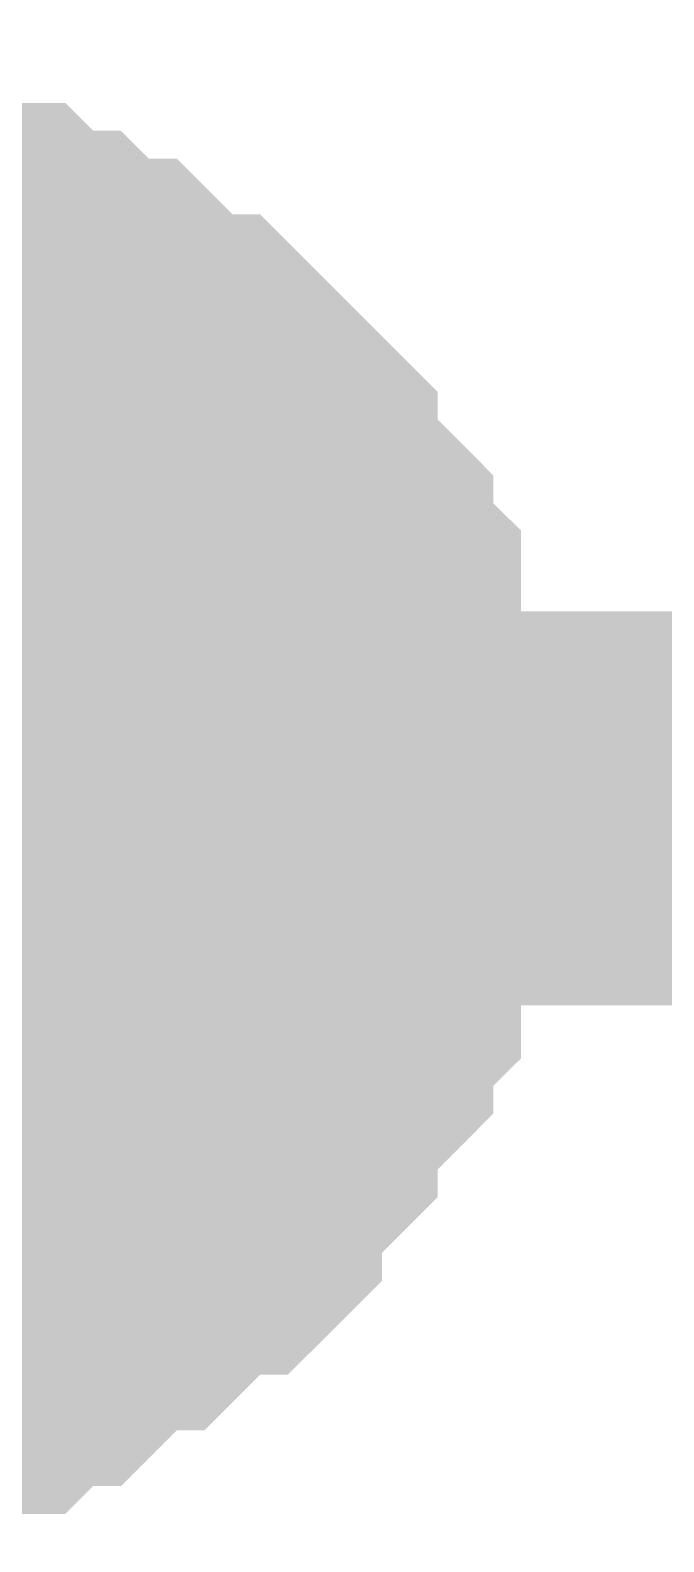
# Model space of a CAD drawing. Header units: millimetres. Extents: x 0 to 594, y 0 to 420.
# Drawn here: x 441.642 to 442.123, y 303.425 to 304.574 of the extents above; entities that cross this region are included whole.
import ezdxf

# ---------------------------------------------------------------- set-up
doc = ezdxf.new("R2010")
doc.units = ezdxf.units.MM
doc.layers.add('Sheet', color=255, linetype='Continuous')

msp = doc.modelspace()

# ---------------------------------------------------------------- linework, layer by layer
at = {"layer": 'Sheet', "color": 0}
for points, const_width in [([(430.0701, 304.0883), (430.0701, 303.9825), (441.3726, 303.9825), (441.4785, 303.9825), (446.5795, 303.9825), (446.5795, 310.2903)], 0.2997), ([(441.5843, 304.4905), (441.6055, 304.4693), (441.6266, 304.4693), (441.6478, 304.4693), (441.669, 304.4481), (441.6901, 304.4481), (441.7113, 304.427), (441.7325, 304.427), (441.7536, 304.4058), (441.7748, 304.3846), (441.796, 304.3846), (441.8171, 304.3635), (441.8383, 304.3423), (441.8595, 304.3211), (441.8595, 304.3211), (441.8806, 304.3), (441.9018, 304.2788), (441.9018, 304.2576), (441.923, 304.2365), (441.9441, 304.2153), (441.9441, 304.1941), (441.9653, 304.173), (441.9653, 304.1306), (441.9653, 304.1095), (441.9865, 304.0883), (441.9865, 304.0671), (441.9865, 304.046), (441.9865, 304.0036), (441.9865, 303.9825)], 0.0991), ([(441.5843, 304.4905), (441.6055, 304.4693), (441.6266, 304.4693), (441.6478, 304.4693), (441.669, 304.4481), (441.6901, 304.4481), (441.7113, 304.427), (441.7325, 304.427), (441.7536, 304.4058), (441.7748, 304.3846), (441.796, 304.3846), (441.8171, 304.3635), (441.8383, 304.3423), (441.8595, 304.3211), (441.8595, 304.3211), (441.8806, 304.3), (441.9018, 304.2788), (441.9018, 304.2576), (441.923, 304.2365), (441.9441, 304.2153), (441.9441, 304.1941), (441.9653, 304.173), (441.9653, 304.1306), (441.9653, 304.1095), (441.9865, 304.0883), (441.9865, 304.0671), (441.9865, 304.046), (441.9865, 304.0036), (441.9865, 303.9825)], 0.0991), ([(441.5843, 304.4905), (441.6055, 304.4693), (441.6266, 304.4693), (441.6478, 304.4693), (441.669, 304.4481), (441.6901, 304.4481), (441.7113, 304.427), (441.7325, 304.427), (441.7536, 304.4058), (441.7748, 304.3846), (441.796, 304.3846), (441.8171, 304.3635), (441.8383, 304.3423), (441.8595, 304.3211), (441.8595, 304.3211), (441.8806, 304.3), (441.9018, 304.2788), (441.9018, 304.2576), (441.923, 304.2365), (441.9441, 304.2153), (441.9441, 304.1941), (441.9653, 304.173), (441.9653, 304.1306), (441.9653, 304.1095), (441.9865, 304.0883), (441.9865, 304.0671), (441.9865, 304.046), (441.9865, 304.0036), (441.9865, 303.9825)], 0.0991), ([(441.5843, 304.4905), (441.6055, 304.4693), (441.6266, 304.4693), (441.6478, 304.4693), (441.669, 304.4481), (441.6901, 304.4481), (441.7113, 304.427), (441.7325, 304.427), (441.7536, 304.4058), (441.7748, 304.3846), (441.796, 304.3846), (441.8171, 304.3635), (441.8383, 304.3423), (441.8595, 304.3211), (441.8595, 304.3211), (441.8806, 304.3), (441.9018, 304.2788), (441.9018, 304.2576), (441.923, 304.2365), (441.9441, 304.2153), (441.9441, 304.1941), (441.9653, 304.173), (441.9653, 304.1306), (441.9653, 304.1095), (441.9865, 304.0883), (441.9865, 304.0671), (441.9865, 304.046), (441.9865, 304.0036), (441.9865, 303.9825)], 0.0991), ([(441.5843, 304.4905), (441.6055, 304.4693), (441.6266, 304.4693), (441.6478, 304.4693), (441.669, 304.4481), (441.6901, 304.4481), (441.7113, 304.427), (441.7325, 304.427), (441.7536, 304.4058), (441.7748, 304.3846), (441.796, 304.3846), (441.8171, 304.3635), (441.8383, 304.3423), (441.8595, 304.3211), (441.8595, 304.3211), (441.8806, 304.3), (441.9018, 304.2788), (441.9018, 304.2576), (441.923, 304.2365), (441.9441, 304.2153), (441.9441, 304.1941), (441.9653, 304.173), (441.9653, 304.1306), (441.9653, 304.1095), (441.9865, 304.0883), (441.9865, 304.0671), (441.9865, 304.046), (441.9865, 304.0036), (441.9865, 303.9825)], 0.0991), ([(441.5843, 304.4905), (441.6055, 304.4693), (441.6266, 304.4693), (441.6478, 304.4693), (441.669, 304.4481), (441.6901, 304.4481), (441.7113, 304.427), (441.7325, 304.427), (441.7536, 304.4058), (441.7748, 304.3846), (441.796, 304.3846), (441.8171, 304.3635), (441.8383, 304.3423), (441.8595, 304.3211), (441.8595, 304.3211), (441.8806, 304.3), (441.9018, 304.2788), (441.9018, 304.2576), (441.923, 304.2365), (441.9441, 304.2153), (441.9441, 304.1941), (441.9653, 304.173), (441.9653, 304.1306), (441.9653, 304.1095), (441.9865, 304.0883), (441.9865, 304.0671), (441.9865, 304.046), (441.9865, 304.0036), (441.9865, 303.9825)], 0.0991), ([(441.5843, 304.4905), (441.6055, 304.4693), (441.6266, 304.4693), (441.6478, 304.4693), (441.669, 304.4481), (441.6901, 304.4481), (441.7113, 304.427), (441.7325, 304.427), (441.7536, 304.4058), (441.7748, 304.3846), (441.796, 304.3846), (441.8171, 304.3635), (441.8383, 304.3423), (441.8595, 304.3211), (441.8595, 304.3211), (441.8806, 304.3), (441.9018, 304.2788), (441.9018, 304.2576), (441.923, 304.2365), (441.9441, 304.2153), (441.9441, 304.1941), (441.9653, 304.173), (441.9653, 304.1306), (441.9653, 304.1095), (441.9865, 304.0883), (441.9865, 304.0671), (441.9865, 304.046), (441.9865, 304.0036), (441.9865, 303.9825)], 0.0991), ([(441.5843, 304.4905), (441.6055, 304.4693), (441.6266, 304.4693), (441.6478, 304.4693), (441.669, 304.4481), (441.6901, 304.4481), (441.7113, 304.427), (441.7325, 304.427), (441.7536, 304.4058), (441.7748, 304.3846), (441.796, 304.3846), (441.8171, 304.3635), (441.8383, 304.3423), (441.8595, 304.3211), (441.8595, 304.3211), (441.8806, 304.3), (441.9018, 304.2788), (441.9018, 304.2576), (441.923, 304.2365), (441.9441, 304.2153), (441.9441, 304.1941), (441.9653, 304.173), (441.9653, 304.1306), (441.9653, 304.1095), (441.9865, 304.0883), (441.9865, 304.0671), (441.9865, 304.046), (441.9865, 304.0036), (441.9865, 303.9825)], 0.0991), ([(441.5843, 304.4481), (441.6055, 304.4481), (441.6266, 304.427), (441.6478, 304.427), (441.669, 304.4058), (441.6901, 304.3846), (441.7113, 304.3846), (441.7113, 304.3635), (441.7325, 304.3423), (441.7536, 304.3211), (441.7748, 304.3211), (441.7748, 304.3), (441.796, 304.2788), (441.8171, 304.2576), (441.8171, 304.2365), (441.8383, 304.2153), (441.8383, 304.1941), (441.8595, 304.173), (441.8595, 304.1306), (441.8595, 304.1095), (441.8806, 304.0883), (441.8806, 304.0671), (441.8806, 304.046), (441.8806, 304.0036), (441.8806, 303.9825)], 0.0991), ([(441.5843, 304.4481), (441.6055, 304.4481), (441.6266, 304.427), (441.6478, 304.427), (441.669, 304.4058), (441.6901, 304.3846), (441.7113, 304.3846), (441.7113, 304.3635), (441.7325, 304.3423), (441.7536, 304.3211), (441.7748, 304.3211), (441.7748, 304.3), (441.796, 304.2788), (441.8171, 304.2576), (441.8171, 304.2365), (441.8383, 304.2153), (441.8383, 304.1941), (441.8595, 304.173), (441.8595, 304.1306), (441.8595, 304.1095), (441.8806, 304.0883), (441.8806, 304.0671), (441.8806, 304.046), (441.8806, 304.0036), (441.8806, 303.9825)], 0.0991), ([(441.5843, 304.4481), (441.6055, 304.4481), (441.6266, 304.427), (441.6478, 304.427), (441.669, 304.4058), (441.6901, 304.3846), (441.7113, 304.3846), (441.7113, 304.3635), (441.7325, 304.3423), (441.7536, 304.3211), (441.7748, 304.3211), (441.7748, 304.3), (441.796, 304.2788), (441.8171, 304.2576), (441.8171, 304.2365), (441.8383, 304.2153), (441.8383, 304.1941), (441.8595, 304.173), (441.8595, 304.1306), (441.8595, 304.1095), (441.8806, 304.0883), (441.8806, 304.0671), (441.8806, 304.046), (441.8806, 304.0036), (441.8806, 303.9825)], 0.0991), ([(441.5843, 304.4481), (441.6055, 304.4481), (441.6266, 304.427), (441.6478, 304.427), (441.669, 304.4058), (441.6901, 304.3846), (441.7113, 304.3846), (441.7113, 304.3635), (441.7325, 304.3423), (441.7536, 304.3211), (441.7748, 304.3211), (441.7748, 304.3), (441.796, 304.2788), (441.8171, 304.2576), (441.8171, 304.2365), (441.8383, 304.2153), (441.8383, 304.1941), (441.8595, 304.173), (441.8595, 304.1306), (441.8595, 304.1095), (441.8806, 304.0883), (441.8806, 304.0671), (441.8806, 304.046), (441.8806, 304.0036), (441.8806, 303.9825)], 0.0991), ([(441.5843, 304.4481), (441.6055, 304.4481), (441.6266, 304.427), (441.6478, 304.427), (441.669, 304.4058), (441.6901, 304.3846), (441.7113, 304.3846), (441.7113, 304.3635), (441.7325, 304.3423), (441.7536, 304.3211), (441.7748, 304.3211), (441.7748, 304.3), (441.796, 304.2788), (441.8171, 304.2576), (441.8171, 304.2365), (441.8383, 304.2153), (441.8383, 304.1941), (441.8595, 304.173), (441.8595, 304.1306), (441.8595, 304.1095), (441.8806, 304.0883), (441.8806, 304.0671), (441.8806, 304.046), (441.8806, 304.0036), (441.8806, 303.9825)], 0.0991), ([(441.5843, 304.4481), (441.6055, 304.4481), (441.6266, 304.427), (441.6478, 304.427), (441.669, 304.4058), (441.6901, 304.3846), (441.7113, 304.3846), (441.7113, 304.3635), (441.7325, 304.3423), (441.7536, 304.3211), (441.7748, 304.3211), (441.7748, 304.3), (441.796, 304.2788), (441.8171, 304.2576), (441.8171, 304.2365), (441.8383, 304.2153), (441.8383, 304.1941), (441.8595, 304.173), (441.8595, 304.1306), (441.8595, 304.1095), (441.8806, 304.0883), (441.8806, 304.0671), (441.8806, 304.046), (441.8806, 304.0036), (441.8806, 303.9825)], 0.0991), ([(441.5843, 304.4481), (441.6055, 304.4481), (441.6266, 304.427), (441.6478, 304.427), (441.669, 304.4058), (441.6901, 304.3846), (441.7113, 304.3846), (441.7113, 304.3635), (441.7325, 304.3423), (441.7536, 304.3211), (441.7748, 304.3211), (441.7748, 304.3), (441.796, 304.2788), (441.8171, 304.2576), (441.8171, 304.2365), (441.8383, 304.2153), (441.8383, 304.1941), (441.8595, 304.173), (441.8595, 304.1306), (441.8595, 304.1095), (441.8806, 304.0883), (441.8806, 304.0671), (441.8806, 304.046), (441.8806, 304.0036), (441.8806, 303.9825)], 0.0991), ([(441.5843, 304.4481), (441.6055, 304.4481), (441.6266, 304.427), (441.6478, 304.427), (441.669, 304.4058), (441.6901, 304.3846), (441.7113, 304.3846), (441.7113, 304.3635), (441.7325, 304.3423), (441.7536, 304.3211), (441.7748, 304.3211), (441.7748, 304.3), (441.796, 304.2788), (441.8171, 304.2576), (441.8171, 304.2365), (441.8383, 304.2153), (441.8383, 304.1941), (441.8595, 304.173), (441.8595, 304.1306), (441.8595, 304.1095), (441.8806, 304.0883), (441.8806, 304.0671), (441.8806, 304.046), (441.8806, 304.0036), (441.8806, 303.9825)], 0.0991), ([(441.5843, 304.4481), (441.6055, 304.4481), (441.6266, 304.427), (441.6478, 304.427), (441.669, 304.4058), (441.6901, 304.3846), (441.7113, 304.3846), (441.7113, 304.3635), (441.7325, 304.3423), (441.7536, 304.3211), (441.7748, 304.3211), (441.7748, 304.3), (441.796, 304.2788), (441.8171, 304.2576), (441.8171, 304.2365), (441.8383, 304.2153), (441.8383, 304.1941), (441.8595, 304.173), (441.8595, 304.1306), (441.8595, 304.1095), (441.8806, 304.0883), (441.8806, 304.0671), (441.8806, 304.046), (441.8806, 304.0036), (441.8806, 303.9825)], 0.0991), ([(441.5843, 304.4481), (441.6055, 304.4481), (441.6266, 304.427), (441.6478, 304.427), (441.669, 304.4058), (441.6901, 304.3846), (441.7113, 304.3846), (441.7113, 304.3635), (441.7325, 304.3423), (441.7536, 304.3211), (441.7748, 304.3211), (441.7748, 304.3), (441.796, 304.2788), (441.8171, 304.2576), (441.8171, 304.2365), (441.8383, 304.2153), (441.8383, 304.1941), (441.8595, 304.173), (441.8595, 304.1306), (441.8595, 304.1095), (441.8806, 304.0883), (441.8806, 304.0671), (441.8806, 304.046), (441.8806, 304.0036), (441.8806, 303.9825)], 0.0991), ([(441.8806, 303.9825), (441.8806, 303.9613), (441.8806, 303.9401), (441.8806, 303.8978), (441.8806, 303.8766), (441.8595, 303.8555), (441.8595, 303.8343), (441.8595, 303.8131), (441.8383, 303.792), (441.8383, 303.7708), (441.8171, 303.7496), (441.8171, 303.7285), (441.796, 303.7073), (441.7748, 303.6861), (441.7748, 303.665), (441.7536, 303.6438), (441.7325, 303.6226), (441.7113, 303.6015), (441.7113, 303.6015), (441.6901, 303.5803), (441.669, 303.5591), (441.6478, 303.5591), (441.6266, 303.538), (441.6055, 303.5168), (441.5843, 303.5168)], 0.0991), ([(441.8806, 303.9825), (441.8806, 303.9613), (441.8806, 303.9401), (441.8806, 303.8978), (441.8806, 303.8766), (441.8595, 303.8555), (441.8595, 303.8343), (441.8595, 303.8131), (441.8383, 303.792), (441.8383, 303.7708), (441.8171, 303.7496), (441.8171, 303.7285), (441.796, 303.7073), (441.7748, 303.6861), (441.7748, 303.665), (441.7536, 303.6438), (441.7325, 303.6226), (441.7113, 303.6015), (441.7113, 303.6015), (441.6901, 303.5803), (441.669, 303.5591), (441.6478, 303.5591), (441.6266, 303.538), (441.6055, 303.5168), (441.5843, 303.5168)], 0.0991), ([(441.8806, 303.9825), (441.8806, 303.9613), (441.8806, 303.9401), (441.8806, 303.8978), (441.8806, 303.8766), (441.8595, 303.8555), (441.8595, 303.8343), (441.8595, 303.8131), (441.8383, 303.792), (441.8383, 303.7708), (441.8171, 303.7496), (441.8171, 303.7285), (441.796, 303.7073), (441.7748, 303.6861), (441.7748, 303.665), (441.7536, 303.6438), (441.7325, 303.6226), (441.7113, 303.6015), (441.7113, 303.6015), (441.6901, 303.5803), (441.669, 303.5591), (441.6478, 303.5591), (441.6266, 303.538), (441.6055, 303.5168), (441.5843, 303.5168)], 0.0991), ([(441.8806, 303.9825), (441.8806, 303.9613), (441.8806, 303.9401), (441.8806, 303.8978), (441.8806, 303.8766), (441.8595, 303.8555), (441.8595, 303.8343), (441.8595, 303.8131), (441.8383, 303.792), (441.8383, 303.7708), (441.8171, 303.7496), (441.8171, 303.7285), (441.796, 303.7073), (441.7748, 303.6861), (441.7748, 303.665), (441.7536, 303.6438), (441.7325, 303.6226), (441.7113, 303.6015), (441.7113, 303.6015), (441.6901, 303.5803), (441.669, 303.5591), (441.6478, 303.5591), (441.6266, 303.538), (441.6055, 303.5168), (441.5843, 303.5168)], 0.0991), ([(441.8806, 303.9825), (441.8806, 303.9613), (441.8806, 303.9401), (441.8806, 303.8978), (441.8806, 303.8766), (441.8595, 303.8555), (441.8595, 303.8343), (441.8595, 303.8131), (441.8383, 303.792), (441.8383, 303.7708), (441.8171, 303.7496), (441.8171, 303.7285), (441.796, 303.7073), (441.7748, 303.6861), (441.7748, 303.665), (441.7536, 303.6438), (441.7325, 303.6226), (441.7113, 303.6015), (441.7113, 303.6015), (441.6901, 303.5803), (441.669, 303.5591), (441.6478, 303.5591), (441.6266, 303.538), (441.6055, 303.5168), (441.5843, 303.5168)], 0.0991), ([(441.8806, 303.9825), (441.8806, 303.9613), (441.8806, 303.9401), (441.8806, 303.8978), (441.8806, 303.8766), (441.8595, 303.8555), (441.8595, 303.8343), (441.8595, 303.8131), (441.8383, 303.792), (441.8383, 303.7708), (441.8171, 303.7496), (441.8171, 303.7285), (441.796, 303.7073), (441.7748, 303.6861), (441.7748, 303.665), (441.7536, 303.6438), (441.7325, 303.6226), (441.7113, 303.6015), (441.7113, 303.6015), (441.6901, 303.5803), (441.669, 303.5591), (441.6478, 303.5591), (441.6266, 303.538), (441.6055, 303.5168), (441.5843, 303.5168)], 0.0991), ([(441.9865, 303.9825), (441.9865, 303.9613), (441.9865, 303.9401), (441.9865, 303.8978), (441.9865, 303.8766), (441.9653, 303.8555), (441.9653, 303.8343), (441.9653, 303.8131), (441.9441, 303.792), (441.9441, 303.7708), (441.923, 303.7496), (441.9018, 303.7285), (441.9018, 303.7073), (441.8806, 303.6861), (441.8595, 303.665), (441.8595, 303.6438), (441.8383, 303.6226), (441.8171, 303.6015), (441.796, 303.6015), (441.7748, 303.5803), (441.7536, 303.5591), (441.7325, 303.5591), (441.7113, 303.538), (441.6901, 303.5168), (441.669, 303.5168), (441.6478, 303.4956), (441.6266, 303.4956), (441.6055, 303.4956), (441.5843, 303.4744)], 0.0991), ([(441.9865, 303.9825), (441.9865, 303.9613), (441.9865, 303.9401), (441.9865, 303.8978), (441.9865, 303.8766), (441.9653, 303.8555), (441.9653, 303.8343), (441.9653, 303.8131), (441.9441, 303.792), (441.9441, 303.7708), (441.923, 303.7496), (441.9018, 303.7285), (441.9018, 303.7073), (441.8806, 303.6861), (441.8595, 303.665), (441.8595, 303.6438), (441.8383, 303.6226), (441.8171, 303.6015), (441.796, 303.6015), (441.7748, 303.5803), (441.7536, 303.5591), (441.7325, 303.5591), (441.7113, 303.538), (441.6901, 303.5168), (441.669, 303.5168), (441.6478, 303.4956), (441.6266, 303.4956), (441.6055, 303.4956), (441.5843, 303.4744)], 0.0991), ([(441.9865, 303.9825), (441.9865, 303.9613), (441.9865, 303.9401), (441.9865, 303.8978), (441.9865, 303.8766), (441.9653, 303.8555), (441.9653, 303.8343), (441.9653, 303.8131), (441.9441, 303.792), (441.9441, 303.7708), (441.923, 303.7496), (441.9018, 303.7285), (441.9018, 303.7073), (441.8806, 303.6861), (441.8595, 303.665), (441.8595, 303.6438), (441.8383, 303.6226), (441.8171, 303.6015), (441.796, 303.6015), (441.7748, 303.5803), (441.7536, 303.5591), (441.7325, 303.5591), (441.7113, 303.538), (441.6901, 303.5168), (441.669, 303.5168), (441.6478, 303.4956), (441.6266, 303.4956), (441.6055, 303.4956), (441.5843, 303.4744)], 0.0991), ([(441.9865, 303.9825), (441.9865, 303.9613), (441.9865, 303.9401), (441.9865, 303.8978), (441.9865, 303.8766), (441.9653, 303.8555), (441.9653, 303.8343), (441.9653, 303.8131), (441.9441, 303.792), (441.9441, 303.7708), (441.923, 303.7496), (441.9018, 303.7285), (441.9018, 303.7073), (441.8806, 303.6861), (441.8595, 303.665), (441.8595, 303.6438), (441.8383, 303.6226), (441.8171, 303.6015), (441.796, 303.6015), (441.7748, 303.5803), (441.7536, 303.5591), (441.7325, 303.5591), (441.7113, 303.538), (441.6901, 303.5168), (441.669, 303.5168), (441.6478, 303.4956), (441.6266, 303.4956), (441.6055, 303.4956), (441.5843, 303.4744)], 0.0991), ([(441.8806, 303.9825), (441.8806, 303.9613), (441.8806, 303.9401), (441.8806, 303.8978), (441.8806, 303.8766), (441.8595, 303.8555), (441.8595, 303.8343), (441.8595, 303.8131), (441.8383, 303.792), (441.8383, 303.7708), (441.8171, 303.7496), (441.8171, 303.7285), (441.796, 303.7073), (441.7748, 303.6861), (441.7748, 303.665), (441.7536, 303.6438), (441.7325, 303.6226), (441.7113, 303.6015), (441.7113, 303.6015), (441.6901, 303.5803), (441.669, 303.5591), (441.6478, 303.5591), (441.6266, 303.538), (441.6055, 303.5168), (441.5843, 303.5168)], 0.0991), ([(441.8806, 303.9825), (441.8806, 303.9613), (441.8806, 303.9401), (441.8806, 303.8978), (441.8806, 303.8766), (441.8595, 303.8555), (441.8595, 303.8343), (441.8595, 303.8131), (441.8383, 303.792), (441.8383, 303.7708), (441.8171, 303.7496), (441.8171, 303.7285), (441.796, 303.7073), (441.7748, 303.6861), (441.7748, 303.665), (441.7536, 303.6438), (441.7325, 303.6226), (441.7113, 303.6015), (441.7113, 303.6015), (441.6901, 303.5803), (441.669, 303.5591), (441.6478, 303.5591), (441.6266, 303.538), (441.6055, 303.5168), (441.5843, 303.5168)], 0.0991), ([(441.8806, 303.9825), (441.8806, 303.9613), (441.8806, 303.9401), (441.8806, 303.8978), (441.8806, 303.8766), (441.8595, 303.8555), (441.8595, 303.8343), (441.8595, 303.8131), (441.8383, 303.792), (441.8383, 303.7708), (441.8171, 303.7496), (441.8171, 303.7285), (441.796, 303.7073), (441.7748, 303.6861), (441.7748, 303.665), (441.7536, 303.6438), (441.7325, 303.6226), (441.7113, 303.6015), (441.7113, 303.6015), (441.6901, 303.5803), (441.669, 303.5591), (441.6478, 303.5591), (441.6266, 303.538), (441.6055, 303.5168), (441.5843, 303.5168)], 0.0991), ([(441.8806, 303.9825), (441.8806, 303.9613), (441.8806, 303.9401), (441.8806, 303.8978), (441.8806, 303.8766), (441.8595, 303.8555), (441.8595, 303.8343), (441.8595, 303.8131), (441.8383, 303.792), (441.8383, 303.7708), (441.8171, 303.7496), (441.8171, 303.7285), (441.796, 303.7073), (441.7748, 303.6861), (441.7748, 303.665), (441.7536, 303.6438), (441.7325, 303.6226), (441.7113, 303.6015), (441.7113, 303.6015), (441.6901, 303.5803), (441.669, 303.5591), (441.6478, 303.5591), (441.6266, 303.538), (441.6055, 303.5168), (441.5843, 303.5168)], 0.0991), ([(441.9865, 303.9825), (441.9865, 303.9613), (441.9865, 303.9401), (441.9865, 303.8978), (441.9865, 303.8766), (441.9653, 303.8555), (441.9653, 303.8343), (441.9653, 303.8131), (441.9441, 303.792), (441.9441, 303.7708), (441.923, 303.7496), (441.9018, 303.7285), (441.9018, 303.7073), (441.8806, 303.6861), (441.8595, 303.665), (441.8595, 303.6438), (441.8383, 303.6226), (441.8171, 303.6015), (441.796, 303.6015), (441.7748, 303.5803), (441.7536, 303.5591), (441.7325, 303.5591), (441.7113, 303.538), (441.6901, 303.5168), (441.669, 303.5168), (441.6478, 303.4956), (441.6266, 303.4956), (441.6055, 303.4956), (441.5843, 303.4744)], 0.0991), ([(441.9865, 303.9825), (441.9865, 303.9613), (441.9865, 303.9401), (441.9865, 303.8978), (441.9865, 303.8766), (441.9653, 303.8555), (441.9653, 303.8343), (441.9653, 303.8131), (441.9441, 303.792), (441.9441, 303.7708), (441.923, 303.7496), (441.9018, 303.7285), (441.9018, 303.7073), (441.8806, 303.6861), (441.8595, 303.665), (441.8595, 303.6438), (441.8383, 303.6226), (441.8171, 303.6015), (441.796, 303.6015), (441.7748, 303.5803), (441.7536, 303.5591), (441.7325, 303.5591), (441.7113, 303.538), (441.6901, 303.5168), (441.669, 303.5168), (441.6478, 303.4956), (441.6266, 303.4956), (441.6055, 303.4956), (441.5843, 303.4744)], 0.0991), ([(441.9865, 303.9825), (441.9865, 303.9613), (441.9865, 303.9401), (441.9865, 303.8978), (441.9865, 303.8766), (441.9653, 303.8555), (441.9653, 303.8343), (441.9653, 303.8131), (441.9441, 303.792), (441.9441, 303.7708), (441.923, 303.7496), (441.9018, 303.7285), (441.9018, 303.7073), (441.8806, 303.6861), (441.8595, 303.665), (441.8595, 303.6438), (441.8383, 303.6226), (441.8171, 303.6015), (441.796, 303.6015), (441.7748, 303.5803), (441.7536, 303.5591), (441.7325, 303.5591), (441.7113, 303.538), (441.6901, 303.5168), (441.669, 303.5168), (441.6478, 303.4956), (441.6266, 303.4956), (441.6055, 303.4956), (441.5843, 303.4744)], 0.0991), ([(441.9865, 303.9825), (441.9865, 303.9613), (441.9865, 303.9401), (441.9865, 303.8978), (441.9865, 303.8766), (441.9653, 303.8555), (441.9653, 303.8343), (441.9653, 303.8131), (441.9441, 303.792), (441.9441, 303.7708), (441.923, 303.7496), (441.9018, 303.7285), (441.9018, 303.7073), (441.8806, 303.6861), (441.8595, 303.665), (441.8595, 303.6438), (441.8383, 303.6226), (441.8171, 303.6015), (441.796, 303.6015), (441.7748, 303.5803), (441.7536, 303.5591), (441.7325, 303.5591), (441.7113, 303.538), (441.6901, 303.5168), (441.669, 303.5168), (441.6478, 303.4956), (441.6266, 303.4956), (441.6055, 303.4956), (441.5843, 303.4744)], 0.0991), ([(441.8806, 303.9825), (441.8806, 303.9825), (441.8806, 303.9825), (441.8806, 303.9825), (441.8806, 303.9825), (441.8806, 303.9825), (441.8806, 303.9825), (441.8806, 303.9825), (441.8806, 303.9825), (441.8806, 303.9825), (441.8806, 303.9825), (441.8806, 303.9825), (441.8806, 303.9825), (441.8806, 303.9825), (441.8806, 303.9825), (441.8806, 303.9825), (441.8806, 303.9825), (441.8806, 303.9825), (441.8806, 303.9825), (441.8806, 303.9825), (441.8806, 303.9825), (441.8806, 303.9825), (441.8806, 303.9825), (441.8806, 303.9825), (441.8806, 303.9825), (441.8806, 303.9825), (441.8806, 303.9825), (441.8806, 303.9825), (441.8806, 303.9825), (441.8806, 303.9825), (441.8806, 303.9825), (441.8806, 303.9825), (441.8806, 303.9825)], 0.0991), ([(441.8806, 303.9825), (441.8806, 303.9825)], 0.0991), ([(441.8806, 303.9825), (441.8806, 303.9825), (441.8806, 303.9825), (441.8806, 303.9825), (441.8806, 303.9825), (441.8806, 303.9825), (441.8806, 303.9825), (441.8806, 303.9825), (441.8806, 303.9825), (441.8806, 303.9825), (441.8806, 303.9825), (441.8806, 303.9825), (441.8806, 303.9825), (441.8806, 303.9825), (441.8806, 303.9825), (441.8806, 303.9825), (441.8806, 303.9825), (441.8806, 303.9825), (441.8806, 303.9825), (441.8806, 303.9825), (441.8806, 303.9825), (441.8806, 303.9825), (441.8806, 303.9825), (441.8806, 303.9825), (441.8806, 303.9825), (441.8806, 303.9825), (441.8806, 303.9825), (441.8806, 303.9825), (441.8806, 303.9825), (441.8806, 303.9825), (441.8806, 303.9825), (441.8806, 303.9825), (441.8806, 303.9825)], 0.0991), ([(441.8806, 303.9825), (441.8806, 303.9825)], 0.0991), ([(441.8806, 303.9825), (441.8806, 303.9825), (441.8806, 303.9825), (441.8806, 303.9825), (441.8806, 303.9825), (441.8806, 303.9825), (441.8806, 303.9825), (441.8806, 303.9825), (441.8806, 303.9825), (441.8806, 303.9825), (441.8806, 303.9825), (441.8806, 303.9825), (441.8806, 303.9825), (441.8806, 303.9825), (441.8806, 303.9825), (441.8806, 303.9825), (441.8806, 303.9825), (441.8806, 303.9825), (441.8806, 303.9825), (441.8806, 303.9825), (441.8806, 303.9825), (441.8806, 303.9825), (441.8806, 303.9825), (441.8806, 303.9825), (441.8806, 303.9825), (441.8806, 303.9825), (441.8806, 303.9825), (441.8806, 303.9825), (441.8806, 303.9825), (441.8806, 303.9825), (441.8806, 303.9825), (441.8806, 303.9825), (441.8806, 303.9825)], 0.0991), ([(441.8806, 303.9825), (441.8806, 303.9825)], 0.0991), ([(441.8806, 303.9825), (441.8806, 303.9825), (441.8806, 303.9825), (441.8806, 303.9825), (441.8806, 303.9825), (441.8806, 303.9825), (441.8806, 303.9825), (441.8806, 303.9825), (441.8806, 303.9825), (441.8806, 303.9825), (441.8806, 303.9825), (441.8806, 303.9825), (441.8806, 303.9825), (441.8806, 303.9825), (441.8806, 303.9825), (441.8806, 303.9825), (441.8806, 303.9825), (441.8806, 303.9825), (441.8806, 303.9825), (441.8806, 303.9825), (441.8806, 303.9825), (441.8806, 303.9825), (441.8806, 303.9825), (441.8806, 303.9825), (441.8806, 303.9825), (441.8806, 303.9825), (441.8806, 303.9825), (441.8806, 303.9825), (441.8806, 303.9825), (441.8806, 303.9825), (441.8806, 303.9825), (441.8806, 303.9825), (441.8806, 303.9825)], 0.0991), ([(441.8806, 303.9825), (441.8806, 303.9825)], 0.0991), ([(441.8806, 303.9825), (441.8806, 303.9825), (441.8806, 303.9825), (441.8806, 303.9825), (441.8806, 303.9825), (441.8806, 303.9825), (441.8806, 303.9825), (441.8806, 303.9825), (441.8806, 303.9825), (441.8806, 303.9825), (441.8806, 303.9825), (441.8806, 303.9825), (441.8806, 303.9825), (441.8806, 303.9825), (441.8806, 303.9825), (441.8806, 303.9825), (441.8806, 303.9825), (441.8806, 303.9825), (441.8806, 303.9825), (441.8806, 303.9825), (441.8806, 303.9825), (441.8806, 303.9825), (441.8806, 303.9825), (441.8806, 303.9825), (441.8806, 303.9825), (441.8806, 303.9825), (441.8806, 303.9825), (441.8806, 303.9825), (441.8806, 303.9825), (441.8806, 303.9825), (441.8806, 303.9825), (441.8806, 303.9825), (441.8806, 303.9825)], 0.0991), ([(441.8806, 303.9825), (441.8806, 303.9825)], 0.0991), ([(441.8806, 303.9825), (441.8806, 303.9825), (441.8806, 303.9825), (441.8806, 303.9825), (441.8806, 303.9825), (441.8806, 303.9825), (441.8806, 303.9825), (441.8806, 303.9825), (441.8806, 303.9825), (441.8806, 303.9825), (441.8806, 303.9825), (441.8806, 303.9825), (441.8806, 303.9825), (441.8806, 303.9825), (441.8806, 303.9825), (441.8806, 303.9825), (441.8806, 303.9825), (441.8806, 303.9825), (441.8806, 303.9825), (441.8806, 303.9825), (441.8806, 303.9825), (441.8806, 303.9825), (441.8806, 303.9825), (441.8806, 303.9825), (441.8806, 303.9825), (441.8806, 303.9825), (441.8806, 303.9825), (441.8806, 303.9825), (441.8806, 303.9825), (441.8806, 303.9825), (441.8806, 303.9825), (441.8806, 303.9825), (441.8806, 303.9825)], 0.0991), ([(441.8806, 303.9825), (441.8806, 303.9825)], 0.0991), ([(441.8806, 303.9825), (441.8806, 303.9825), (441.8806, 303.9825), (441.8806, 303.9825), (441.8806, 303.9825), (441.8806, 303.9825), (441.8806, 303.9825), (441.8806, 303.9825), (441.8806, 303.9825), (441.8806, 303.9825), (441.8806, 303.9825), (441.8806, 303.9825), (441.8806, 303.9825), (441.8806, 303.9825), (441.8806, 303.9825), (441.8806, 303.9825), (441.8806, 303.9825), (441.8806, 303.9825), (441.8806, 303.9825), (441.8806, 303.9825), (441.8806, 303.9825), (441.8806, 303.9825), (441.8806, 303.9825), (441.8806, 303.9825), (441.8806, 303.9825), (441.8806, 303.9825), (441.8806, 303.9825), (441.8806, 303.9825), (441.8806, 303.9825), (441.8806, 303.9825), (441.8806, 303.9825), (441.8806, 303.9825), (441.8806, 303.9825)], 0.0991), ([(441.8806, 303.9825), (441.8806, 303.9825)], 0.0991), ([(441.8806, 303.9825), (441.8806, 303.9825), (441.8806, 303.9825), (441.8806, 303.9825), (441.8806, 303.9825), (441.8806, 303.9825), (441.8806, 303.9825), (441.8806, 303.9825), (441.8806, 303.9825), (441.8806, 303.9825), (441.8806, 303.9825), (441.8806, 303.9825), (441.8806, 303.9825), (441.8806, 303.9825), (441.8806, 303.9825), (441.8806, 303.9825), (441.8806, 303.9825), (441.8806, 303.9825), (441.8806, 303.9825), (441.8806, 303.9825), (441.8806, 303.9825), (441.8806, 303.9825), (441.8806, 303.9825), (441.8806, 303.9825), (441.8806, 303.9825), (441.8806, 303.9825), (441.8806, 303.9825), (441.8806, 303.9825), (441.8806, 303.9825), (441.8806, 303.9825), (441.8806, 303.9825), (441.8806, 303.9825), (441.8806, 303.9825)], 0.0991), ([(441.8806, 303.9825), (441.8806, 303.9825)], 0.0991), ([(441.8806, 303.9825), (441.8806, 303.9825), (441.8806, 303.9825), (441.8806, 303.9825), (441.8806, 303.9825), (441.8806, 303.9825), (441.8806, 303.9825), (441.8806, 303.9825), (441.8806, 303.9825), (441.8806, 303.9825), (441.8806, 303.9825), (441.8806, 303.9825), (441.8806, 303.9825), (441.8806, 303.9825), (441.8806, 303.9825), (441.8806, 303.9825), (441.8806, 303.9825), (441.8806, 303.9825), (441.8806, 303.9825), (441.8806, 303.9825), (441.8806, 303.9825), (441.8806, 303.9825), (441.8806, 303.9825), (441.8806, 303.9825), (441.8806, 303.9825), (441.8806, 303.9825), (441.8806, 303.9825), (441.8806, 303.9825), (441.8806, 303.9825), (441.8806, 303.9825), (441.8806, 303.9825), (441.8806, 303.9825), (441.8806, 303.9825)], 0.0991), ([(441.8806, 303.9825), (441.8806, 303.9825)], 0.0991), ([(441.8806, 303.9825), (441.8806, 303.9825), (441.8806, 303.9825), (441.8806, 303.9825), (441.8806, 303.9825), (441.8806, 303.9825), (441.8806, 303.9825), (441.8806, 303.9825), (441.8806, 303.9825), (441.8806, 303.9825), (441.8806, 303.9825), (441.8806, 303.9825), (441.8806, 303.9825), (441.8806, 303.9825), (441.8806, 303.9825), (441.8806, 303.9825), (441.8806, 303.9825), (441.8806, 303.9825), (441.8806, 303.9825), (441.8806, 303.9825), (441.8806, 303.9825), (441.8806, 303.9825), (441.8806, 303.9825), (441.8806, 303.9825), (441.8806, 303.9825), (441.8806, 303.9825), (441.8806, 303.9825), (441.8806, 303.9825), (441.8806, 303.9825), (441.8806, 303.9825), (441.8806, 303.9825), (441.8806, 303.9825), (441.8806, 303.9825)], 0.0991), ([(441.8806, 303.9825), (441.8806, 303.9825)], 0.0991), ([(441.9865, 303.9825), (441.9865, 303.9825), (441.9865, 303.9825), (441.9865, 303.9825), (441.9865, 303.9825), (441.9865, 303.9825), (441.9865, 303.9825), (441.9865, 303.9825), (441.9865, 303.9825), (441.9865, 303.9825), (441.9865, 303.9825), (441.9865, 303.9825), (441.9865, 303.9825), (441.9865, 303.9825), (441.9865, 303.9825), (441.9865, 303.9825), (441.9865, 303.9825), (441.9865, 303.9825), (441.9865, 303.9825), (441.9865, 303.9825), (441.9865, 303.9825), (441.9865, 303.9825), (441.9865, 303.9825), (441.9865, 303.9825), (441.9865, 303.9825), (441.9865, 303.9825), (441.9865, 303.9825), (441.9865, 303.9825), (441.9865, 303.9825), (441.9865, 303.9825), (441.9865, 303.9825), (441.9865, 303.9825), (441.9865, 303.9825)], 0.0991), ([(441.9865, 303.9825), (441.9865, 303.9825)], 0.0991), ([(441.9865, 303.9825), (441.9865, 303.9825), (441.9865, 303.9825), (441.9865, 303.9825), (441.9865, 303.9825), (441.9865, 303.9825), (441.9865, 303.9825), (441.9865, 303.9825), (441.9865, 303.9825), (441.9865, 303.9825), (441.9865, 303.9825), (441.9865, 303.9825), (441.9865, 303.9825), (441.9865, 303.9825), (441.9865, 303.9825), (441.9865, 303.9825), (441.9865, 303.9825), (441.9865, 303.9825), (441.9865, 303.9825), (441.9865, 303.9825), (441.9865, 303.9825), (441.9865, 303.9825), (441.9865, 303.9825), (441.9865, 303.9825), (441.9865, 303.9825), (441.9865, 303.9825), (441.9865, 303.9825), (441.9865, 303.9825), (441.9865, 303.9825), (441.9865, 303.9825), (441.9865, 303.9825), (441.9865, 303.9825), (441.9865, 303.9825)], 0.0991), ([(441.9865, 303.9825), (441.9865, 303.9825)], 0.0991), ([(441.9865, 303.9825), (441.9865, 303.9825), (441.9865, 303.9825), (441.9865, 303.9825), (441.9865, 303.9825), (441.9865, 303.9825), (441.9865, 303.9825), (441.9865, 303.9825), (441.9865, 303.9825), (441.9865, 303.9825), (441.9865, 303.9825), (441.9865, 303.9825), (441.9865, 303.9825), (441.9865, 303.9825), (441.9865, 303.9825), (441.9865, 303.9825), (441.9865, 303.9825), (441.9865, 303.9825), (441.9865, 303.9825), (441.9865, 303.9825), (441.9865, 303.9825), (441.9865, 303.9825), (441.9865, 303.9825), (441.9865, 303.9825), (441.9865, 303.9825), (441.9865, 303.9825), (441.9865, 303.9825), (441.9865, 303.9825), (441.9865, 303.9825), (441.9865, 303.9825), (441.9865, 303.9825), (441.9865, 303.9825), (441.9865, 303.9825)], 0.0991), ([(441.9865, 303.9825), (441.9865, 303.9825)], 0.0991), ([(441.9865, 303.9825), (441.9865, 303.9825), (441.9865, 303.9825), (441.9865, 303.9825), (441.9865, 303.9825), (441.9865, 303.9825), (441.9865, 303.9825), (441.9865, 303.9825), (441.9865, 303.9825), (441.9865, 303.9825), (441.9865, 303.9825), (441.9865, 303.9825), (441.9865, 303.9825), (441.9865, 303.9825), (441.9865, 303.9825), (441.9865, 303.9825), (441.9865, 303.9825), (441.9865, 303.9825), (441.9865, 303.9825), (441.9865, 303.9825), (441.9865, 303.9825), (441.9865, 303.9825), (441.9865, 303.9825), (441.9865, 303.9825), (441.9865, 303.9825), (441.9865, 303.9825), (441.9865, 303.9825), (441.9865, 303.9825), (441.9865, 303.9825), (441.9865, 303.9825), (441.9865, 303.9825), (441.9865, 303.9825), (441.9865, 303.9825)], 0.0991), ([(441.9865, 303.9825), (441.9865, 303.9825)], 0.0991), ([(441.9865, 303.9825), (441.9865, 303.9825), (441.9865, 303.9825), (441.9865, 303.9825), (441.9865, 303.9825), (441.9865, 303.9825), (441.9865, 303.9825), (441.9865, 303.9825), (441.9865, 303.9825), (441.9865, 303.9825), (441.9865, 303.9825), (441.9865, 303.9825), (441.9865, 303.9825), (441.9865, 303.9825), (441.9865, 303.9825), (441.9865, 303.9825), (441.9865, 303.9825), (441.9865, 303.9825), (441.9865, 303.9825), (441.9865, 303.9825), (441.9865, 303.9825), (441.9865, 303.9825), (441.9865, 303.9825), (441.9865, 303.9825), (441.9865, 303.9825), (441.9865, 303.9825), (441.9865, 303.9825), (441.9865, 303.9825), (441.9865, 303.9825), (441.9865, 303.9825), (441.9865, 303.9825), (441.9865, 303.9825), (441.9865, 303.9825)], 0.0991), ([(441.9865, 303.9825), (441.9865, 303.9825)], 0.0991), ([(441.9865, 303.9825), (441.9865, 303.9825), (441.9865, 303.9825), (441.9865, 303.9825), (441.9865, 303.9825), (441.9865, 303.9825), (441.9865, 303.9825), (441.9865, 303.9825), (441.9865, 303.9825), (441.9865, 303.9825), (441.9865, 303.9825), (441.9865, 303.9825), (441.9865, 303.9825), (441.9865, 303.9825), (441.9865, 303.9825), (441.9865, 303.9825), (441.9865, 303.9825), (441.9865, 303.9825), (441.9865, 303.9825), (441.9865, 303.9825), (441.9865, 303.9825), (441.9865, 303.9825), (441.9865, 303.9825), (441.9865, 303.9825), (441.9865, 303.9825), (441.9865, 303.9825), (441.9865, 303.9825), (441.9865, 303.9825), (441.9865, 303.9825), (441.9865, 303.9825), (441.9865, 303.9825), (441.9865, 303.9825), (441.9865, 303.9825)], 0.0991), ([(441.9865, 303.9825), (441.9865, 303.9825)], 0.0991), ([(441.9865, 303.9825), (441.9865, 303.9825), (441.9865, 303.9825), (441.9865, 303.9825), (441.9865, 303.9825), (441.9865, 303.9825), (441.9865, 303.9825), (441.9865, 303.9825), (441.9865, 303.9825), (441.9865, 303.9825), (441.9865, 303.9825), (441.9865, 303.9825), (441.9865, 303.9825), (441.9865, 303.9825), (441.9865, 303.9825), (441.9865, 303.9825), (441.9865, 303.9825), (441.9865, 303.9825), (441.9865, 303.9825), (441.9865, 303.9825), (441.9865, 303.9825), (441.9865, 303.9825), (441.9865, 303.9825), (441.9865, 303.9825), (441.9865, 303.9825), (441.9865, 303.9825), (441.9865, 303.9825), (441.9865, 303.9825), (441.9865, 303.9825), (441.9865, 303.9825), (441.9865, 303.9825), (441.9865, 303.9825), (441.9865, 303.9825)], 0.0991), ([(441.9865, 303.9825), (441.9865, 303.9825)], 0.0991), ([(441.9865, 303.9825), (441.9865, 303.9825), (441.9865, 303.9825), (441.9865, 303.9825), (441.9865, 303.9825), (441.9865, 303.9825), (441.9865, 303.9825), (441.9865, 303.9825), (441.9865, 303.9825), (441.9865, 303.9825), (441.9865, 303.9825), (441.9865, 303.9825), (441.9865, 303.9825), (441.9865, 303.9825), (441.9865, 303.9825), (441.9865, 303.9825), (441.9865, 303.9825), (441.9865, 303.9825), (441.9865, 303.9825), (441.9865, 303.9825), (441.9865, 303.9825), (441.9865, 303.9825), (441.9865, 303.9825), (441.9865, 303.9825), (441.9865, 303.9825), (441.9865, 303.9825), (441.9865, 303.9825), (441.9865, 303.9825), (441.9865, 303.9825), (441.9865, 303.9825), (441.9865, 303.9825), (441.9865, 303.9825), (441.9865, 303.9825)], 0.0991), ([(441.9865, 303.9825), (441.9865, 303.9825)], 0.0991)]:
    msp.add_lwpolyline(points, dxfattribs=dict(at, const_width=const_width))
at = {"layer": 'Sheet', "color": 0, "const_width": 0.508}
for points in [[(441.1246, 303.9996, 1), (441.6326, 303.9996, 1)], [(441.2246, 303.9996, 1), (441.7326, 303.9996, 1)]]:
    msp.add_lwpolyline(points, format="xyb", close=True, dxfattribs=at)

doc.saveas('drawing.dxf')
